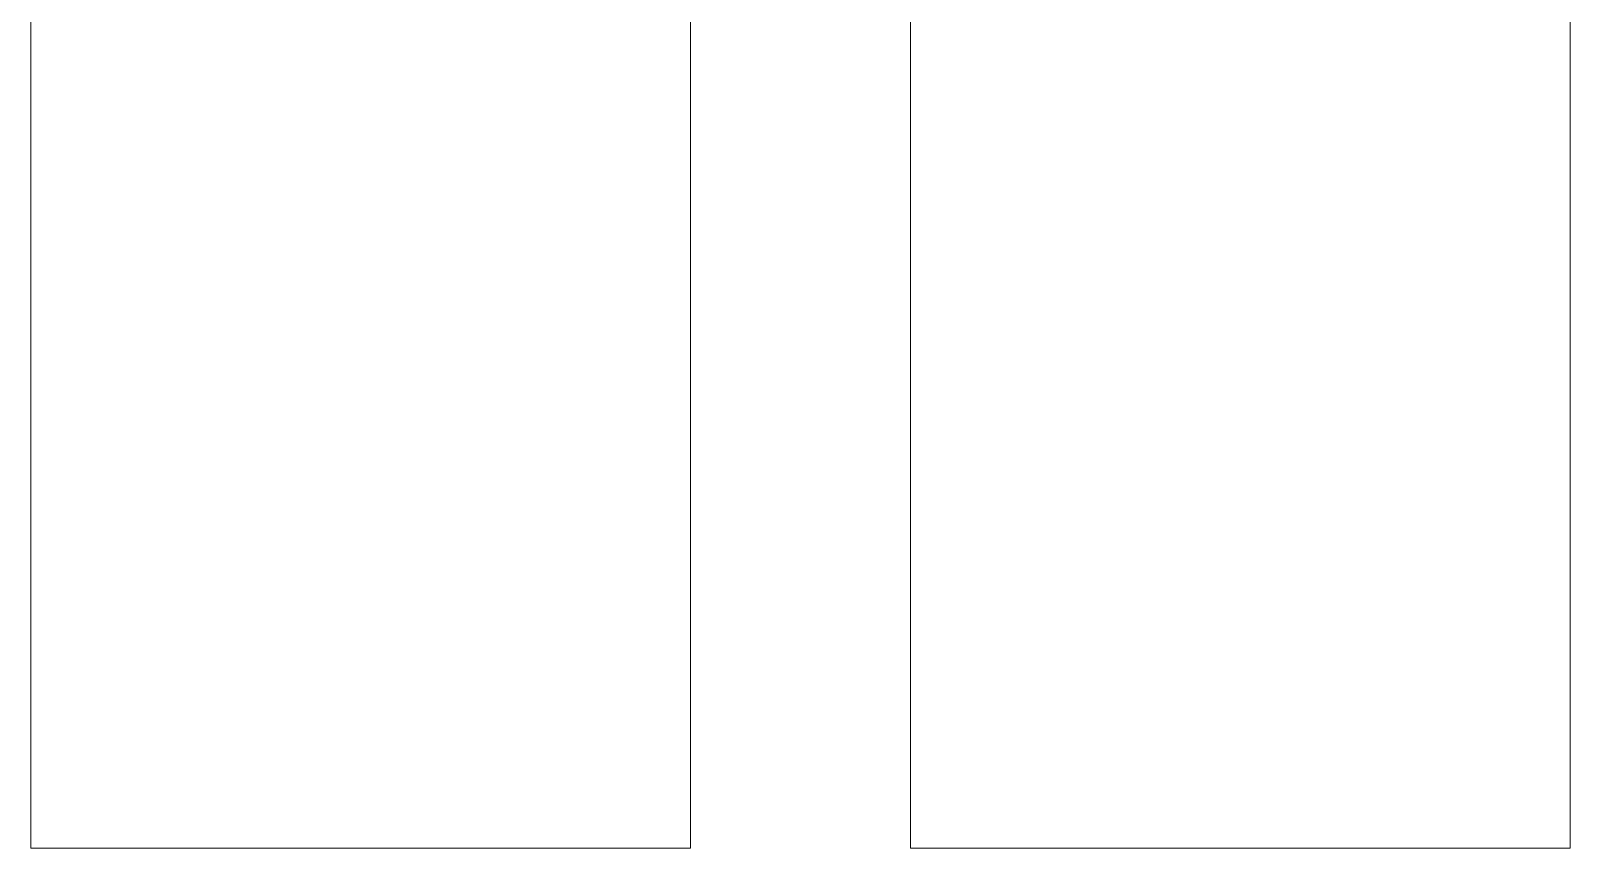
# Model space of a CAD drawing. Header units: millimetres. Extents: x -794326 to -715748, y -17796 to 22353.
# Drawn here: x -743658 to -742958, y 7262 to 7633 of the extents above; entities that cross this region are included whole.
import ezdxf

# ---------------------------------------------------------------- set-up
doc = ezdxf.new("R2010")
doc.units = ezdxf.units.MM
doc.layers.add('A-GLAZ-CURT', color=2, linetype='Continuous', lineweight=9)

# ---------------------------------------------------------------- blocks, each defined once
blk = doc.blocks.new('DPA_CP_Metal Ceiling Panel - Vertical Panel with Gap-10965286-4282-01 ENLARGED LOWER PLATFORM LEVEL - REFLECTED CEILING PLAN - SHEET 3')
at = {"layer": 'A-GLAZ-CURT'}
for p, q in [((-744857.87, 7794.02), (-744857.87, 7261.52)), ((-744557.87, 7794.02), (-744857.87, 7794.02)), ((-744557.87, 7794.02), (-744857.87, 7794.02)), ((-744857.87, 7794.02), (-744857.87, 7261.52)), ((-744857.87, 7261.52), (-744857.87, 7794.02)), ((-744857.87, 7794.02), (-744557.87, 7794.02)), ((-744557.87, 7794.02), (-744557.87, 7261.52)), ((-744557.87, 7261.52), (-744557.87, 7794.02)), ((-744557.87, 7794.02), (-744557.87, 7261.52)), ((-744557.87, 7261.52), (-744857.87, 7261.52)), ((-744857.87, 7261.52), (-744557.87, 7261.52)), ((-744557.87, 7261.52), (-744857.87, 7261.52))]:
    blk.add_line(p, q, dxfattribs=at)

msp = doc.modelspace()

# ---------------------------------------------------------------- block references
at = {"layer": 'A-GLAZ-CURT'}
for p in [(1200, 0), (1600, 0)]:
    msp.add_blockref('DPA_CP_Metal Ceiling Panel - Vertical Panel with Gap-10965286-4282-01 ENLARGED LOWER PLATFORM LEVEL - REFLECTED CEILING PLAN - SHEET 3', p, dxfattribs=at)

doc.saveas('drawing.dxf')
